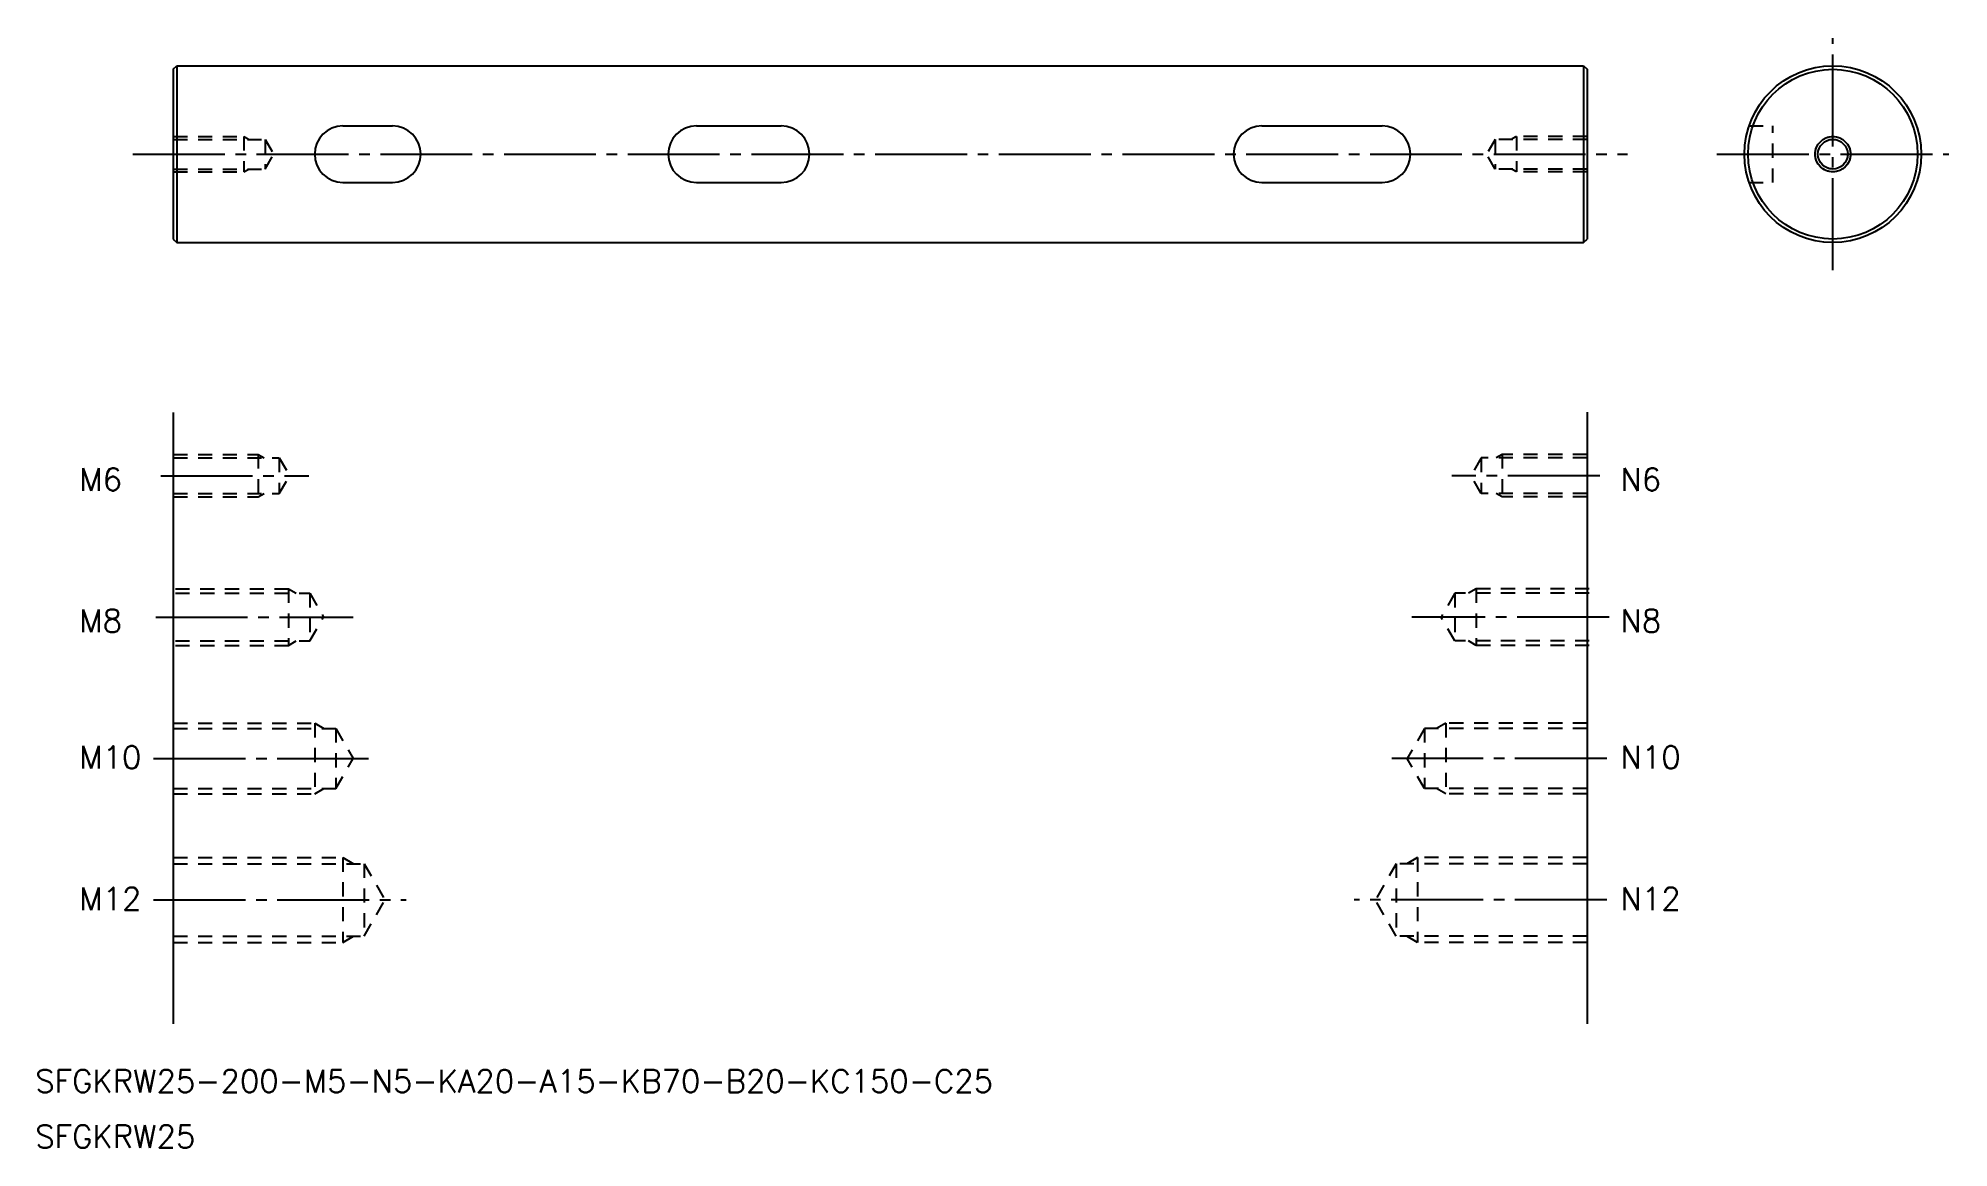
# Model space of a CAD drawing. Extents: x 9 to 280, y -192 to -35.
import ezdxf

# ---------------------------------------------------------------- set-up
doc = ezdxf.new("R2010")
doc.units = 0
doc.linetypes.add('CENTER', pattern=[17.5, 13, -1.5, 1.5, -1.5])
doc.linetypes.add('DASHED', pattern=[3.5, 2, -1.5])
doc.layers.get('0').update_dxf_attribs({"linetype": 'CONTINUOUS'})
doc.layers.add('CENTER', color=1, linetype='CENTER')
doc.styles.get("Standard").update_dxf_attribs({"font": 'txt.shx', "bigfont": '@extfont2.shx'})

msp = doc.modelspace()

# ---------------------------------------------------------------- linework, layer by layer
at = {"color": 7, "linetype": 'CONTINUOUS'}
for p, q in [((28.55, -39.32), (29.05, -38.82)), ((28.55, -39.32), (28.55, -63.32)), ((29.05, -38.82), (228.05, -38.82)), ((29.05, -38.82), (29.05, -63.82)), ((228.05, -38.82), (228.05, -63.82)), ((228.05, -38.82), (228.55, -39.32)), ((228.55, -39.32), (228.55, -63.32)), ((52.55, -47.32), (59.55, -47.32)), ((102.55, -47.32), (114.55, -47.32)), ((182.55, -47.32), (199.55, -47.32)), ((52.55, -55.32), (59.55, -55.32)), ((102.55, -55.32), (114.55, -55.32)), ((182.55, -55.32), (199.55, -55.32)), ((28.55, -63.32), (29.05, -63.82)), ((29.05, -63.82), (228.05, -63.82)), ((228.05, -63.82), (228.55, -63.32)), ((28.55, -87.87), (28.55, -174.31)), ((228.55, -87.78), (228.55, -174.31))]:
    msp.add_line(p, q, dxfattribs=at)
for p, q in [((228.55, -45.32), (228.55, -45.32)), ((228.55, -51.32), (228.55, -51.32))]:
    msp.add_line(p, q)
at = {"color": 3, "linetype": 'DASHED'}
for p, q in [((251.47, -47.32), (254.81, -47.32)), ((254.81, -55.32), (254.81, -47.32)), ((28.55, -48.82), (38.55, -48.82)), ((28.55, -49.22), (41.55, -49.22)), ((38.55, -48.82), (38.55, -53.82)), ((38.55, -48.82), (39.16, -49.17)), ((41.55, -49.22), (41.55, -53.42)), ((41.55, -49.22), (42.76, -51.32)), ((41.55, -53.42), (42.76, -51.32)), ((215.55, -49.22), (214.34, -51.32)), ((215.55, -53.42), (214.34, -51.32)), ((215.55, -49.22), (215.55, -53.42)), ((228.55, -49.22), (215.55, -49.22)), ((218.55, -48.82), (217.94, -49.17)), ((218.55, -48.82), (218.55, -53.82)), ((228.55, -48.82), (218.55, -48.82)), ((28.55, -53.42), (41.55, -53.42)), ((28.55, -53.82), (38.55, -53.82)), ((38.55, -53.82), (39.16, -53.47)), ((228.55, -53.42), (215.55, -53.42)), ((218.55, -53.82), (217.94, -53.47)), ((228.55, -53.82), (218.55, -53.82)), ((251.47, -55.32), (254.81, -55.32)), ((28.55, -93.78), (40.55, -93.78)), ((28.55, -94.28), (43.55, -94.28)), ((40.55, -93.78), (40.55, -99.78)), ((40.55, -93.78), (41.42, -94.28)), ((43.55, -94.28), (44.99, -96.78)), ((43.55, -94.28), (43.55, -99.28)), ((213.55, -94.28), (212.11, -96.78)), ((228.55, -94.28), (213.55, -94.28)), ((213.55, -94.28), (213.55, -99.28)), ((216.55, -93.78), (215.68, -94.28)), ((228.55, -93.78), (216.55, -93.78)), ((216.55, -93.78), (216.55, -99.78)), ((43.55, -99.28), (44.99, -96.78)), ((213.55, -99.28), (212.11, -96.78)), ((28.55, -99.28), (43.55, -99.28)), ((28.55, -99.78), (40.55, -99.78)), ((40.55, -99.78), (41.42, -99.28)), ((228.55, -99.28), (213.55, -99.28)), ((216.55, -99.78), (215.68, -99.28)), ((228.55, -99.78), (216.55, -99.78)), ((28.86, -112.78), (44.86, -112.78)), ((28.86, -113.4), (47.86, -113.4)), ((44.86, -112.78), (44.86, -120.78)), ((44.86, -112.78), (45.94, -113.4)), ((47.86, -113.4), (47.86, -120.15)), ((47.86, -113.4), (49.81, -116.78)), ((209.86, -113.4), (207.91, -116.78)), ((228.86, -113.4), (209.86, -113.4)), ((209.86, -113.4), (209.86, -120.15)), ((212.86, -112.78), (211.78, -113.4)), ((228.86, -112.78), (212.86, -112.78)), ((212.86, -112.78), (212.86, -120.78)), ((47.86, -120.15), (49.81, -116.78)), ((209.86, -120.15), (207.91, -116.78)), ((28.86, -120.15), (47.86, -120.15)), ((28.86, -120.78), (44.86, -120.78)), ((44.86, -120.78), (45.94, -120.15)), ((228.86, -120.15), (209.86, -120.15)), ((212.86, -120.78), (211.78, -120.15)), ((228.86, -120.78), (212.86, -120.78)), ((28.55, -131.78), (48.55, -131.78)), ((48.55, -131.78), (48.55, -141.78)), ((48.55, -131.78), (49.85, -132.53)), ((208.55, -131.78), (207.25, -132.53)), ((228.55, -131.78), (208.55, -131.78)), ((208.55, -131.78), (208.55, -141.78)), ((28.55, -132.53), (51.55, -132.53)), ((51.55, -132.53), (51.55, -141.03)), ((51.55, -132.53), (54, -136.78)), ((205.55, -132.53), (203.1, -136.78)), ((228.55, -132.53), (205.55, -132.53)), ((205.55, -132.53), (205.55, -141.03)), ((51.55, -141.03), (54, -136.78)), ((205.55, -141.03), (203.1, -136.78)), ((28.55, -141.03), (51.55, -141.03)), ((28.55, -141.78), (48.55, -141.78)), ((48.55, -141.78), (49.85, -141.03)), ((228.55, -141.03), (205.55, -141.03)), ((208.55, -141.78), (207.25, -141.03)), ((228.55, -141.78), (208.55, -141.78)), ((28.55, -150.78), (52.55, -150.78)), ((52.55, -150.78), (52.55, -162.78)), ((52.55, -150.78), (54.06, -151.65)), ((204.55, -150.78), (203.03, -151.65)), ((228.55, -150.78), (204.55, -150.78)), ((204.55, -150.78), (204.55, -162.78)), ((28.55, -151.65), (55.55, -151.65)), ((55.55, -151.65), (58.51, -156.78)), ((55.55, -151.65), (55.55, -161.9)), ((201.55, -151.65), (198.59, -156.78)), ((228.55, -151.65), (201.55, -151.65)), ((201.55, -151.65), (201.55, -161.9)), ((55.55, -161.9), (58.51, -156.78)), ((201.55, -161.9), (198.59, -156.78)), ((28.55, -161.9), (55.55, -161.9)), ((52.55, -162.78), (54.06, -161.9)), ((228.55, -161.9), (201.55, -161.9)), ((204.55, -162.78), (203.03, -161.9)), ((28.55, -162.78), (52.55, -162.78)), ((228.55, -162.78), (204.55, -162.78))]:
    msp.add_line(p, q, dxfattribs=at)
at = {"color": 7, "linetype": 'CONTINUOUS'}
for radius in [12.5, 12, 2.5, 2.1]:
    msp.add_circle((263.31, -51.32), radius, dxfattribs=at)
at = {"color": 3, "linetype": 'DASHED'}
for radius in [2.5, 2.1]:
    msp.add_circle((263.31, -51.32), radius, dxfattribs=at)
at = {"color": 7, "linetype": 'CONTINUOUS'}
for centre, start, end in [((52.55, -51.32), 90, 270), ((59.55, -51.32), 270, 90), ((102.55, -51.32), 90, 270), ((114.55, -51.32), 270, 90), ((182.55, -51.32), 90, 270), ((199.55, -51.32), 270, 90)]:
    msp.add_arc(centre, 4, start, end, dxfattribs=at)
at = {"layer": 'CENTER', "color": 1, "linetype": 'CENTER'}
for p, q in [((263.31, -67.72), (263.31, -34.92)), ((22.84, -51.32), (234.26, -51.32)), ((246.91, -51.32), (279.71, -51.32)), ((26.77, -96.78), (47.7, -96.78)), ((230.33, -96.78), (209.4, -96.78)), ((26.07, -116.78), (53.98, -116.78)), ((231.65, -116.78), (203.75, -116.78)), ((25.76, -136.78), (56.17, -136.78)), ((231.34, -136.78), (200.93, -136.78)), ((25.76, -156.78), (61.5, -156.78)), ((231.34, -156.78), (195.6, -156.78))]:
    msp.add_line(p, q, dxfattribs=at)

# ---------------------------------------------------------------- texts
for s, p in [('M6', (15.27, -98.9)), ('N6', (233.27, -98.9)), ('M8', (15.27, -118.9)), ('N8', (233.27, -118.9)), ('M10', (15.27, -138.2)), ('N10', (233.27, -138.2)), ('M12', (15.27, -158.2)), ('N12', (233.27, -158.2)), ('SFGKRW25-200-M5-N5-KA20-A15-KB70-B20-KC150-C25', (9.03, -183.98)), ('SFGKRW25', (9.03, -191.82))]:
    msp.add_text(s, height=3.2).set_placement(p)

doc.saveas('drawing.dxf')
